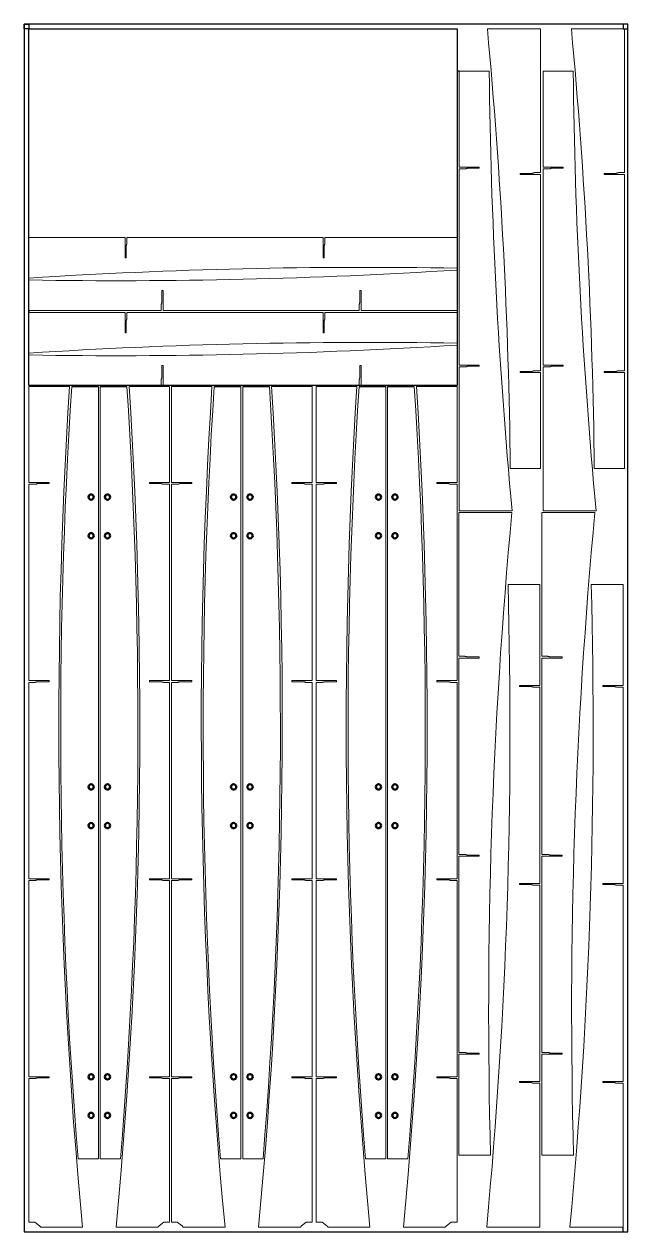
# Model space of a CAD drawing. Header units: inches. Extents: x 142 to 14402, y 211 to 2711.
# Drawn here: x 6192 to 7442, y 211 to 2711 of the extents above; entities that cross this region are included whole.
import ezdxf

# ---------------------------------------------------------------- set-up
doc = ezdxf.new("R2010")
doc.units = ezdxf.units.IN
doc.header["$MEASUREMENT"] = 0
doc.layers.add('IV_INTERIOR_PROFILES', color=7, linetype='Continuous', lineweight=50)
doc.layers.add('IV_OUTER_PROFILE', color=7, linetype='Continuous', lineweight=5)

msp = doc.modelspace()

# ---------------------------------------------------------------- linework, layer by layer
for p, q in [((7092.1, 2614.3), (7088.1, 2614.3)), ((6201.6, 2118.5), (6201.6, 2114.5)), ((6290.1, 1961.4), (6345.3, 1961.4)), ((6349.3, 1961.4), (6404.4, 1961.4)), ((6585.1, 1961.4), (6640.3, 1961.4)), ((6644.3, 1961.4), (6699.4, 1961.4)), ((6885.1, 1961.4), (6940.3, 1961.4)), ((6944.3, 1961.4), (6999.4, 1961.4)), ((7431.6, 211.4), (7431.6, 221.4))]:
    msp.add_line(p, q)
for points in [[(6191.6, 211.4), (7441.6, 211.4), (7441.6, 2711.4), (6191.6, 2711.4)], [(6191.6, 2711.4), (6201.6, 2711.4), (6201.6, 2701.4), (6191.6, 2701.4)], [(6201.6, 2701.4), (7088.1, 2701.4), (7088.1, 1963.2), (6201.6, 1963.2)], [(7441.6, 2711.4), (7431.6, 2711.4), (7431.6, 2701.4), (7441.6, 2701.4)]]:
    msp.add_lwpolyline(points, close=True)
at = {"layer": 'IV_INTERIOR_PROFILES'}
for centre in [(6330.3, 1732.4), (6364.3, 1732.4), (6625.3, 1732.4), (6659.3, 1732.4), (6925.3, 1732.4), (6959.3, 1732.4), (6330.3, 1652.4), (6364.3, 1652.4), (6625.3, 1652.4), (6659.3, 1652.4), (6925.3, 1652.4), (6959.3, 1652.4), (6330.3, 1132.4), (6364.3, 1132.4), (6625.3, 1132.4), (6659.3, 1132.4), (6925.3, 1132.4), (6959.3, 1132.4), (6330.3, 1052.4), (6364.3, 1052.4), (6625.3, 1052.4), (6659.3, 1052.4), (6925.3, 1052.4), (6959.3, 1052.4), (6330.3, 532.4), (6364.3, 532.4), (6625.3, 532.4), (6659.3, 532.4), (6925.3, 532.4), (6959.3, 532.4), (6330.3, 452.4), (6364.3, 452.4), (6625.3, 452.4), (6659.3, 452.4), (6925.3, 452.4), (6959.3, 452.4)]:
    msp.add_circle(centre, 5.5, dxfattribs=at)
at = {"layer": 'IV_OUTER_PROFILE'}
for p, q in [((7150.7, 2701.4), (7260.7, 2701.4)), ((7260.7, 2701.4), (7260.7, 2407)), ((7324.6, 2701.4), (7434.6, 2701.4)), ((7434.6, 2701.4), (7434.6, 2407)), ((7092.1, 2614.3), (7154.5, 2614.3)), ((7092.1, 2415.4), (7092.1, 2614.3)), ((7266, 2614.3), (7328.5, 2614.3)), ((7266, 2415.4), (7266, 2614.3)), ((7134, 2415.4), (7092.1, 2415.4)), ((7092.1, 2411.8), (7092.1, 2408.8)), ((7104.1, 2411.8), (7092.1, 2411.8)), ((7092.1, 2005.4), (7092.1, 2408.8)), ((7109, 2413.2), (7111.1, 2413.2)), ((7111.1, 2413.2), (7134, 2413.2)), ((7134, 2413.2), (7134, 2415.4)), ((7218.8, 2402.5), (7218.8, 2400.3)), ((7241.7, 2402.5), (7218.8, 2402.5)), ((7218.8, 2400.3), (7260.7, 2400.3)), ((7243.8, 2402.5), (7241.7, 2402.5)), ((7248.7, 2404), (7260.7, 2404)), ((7260.7, 2404), (7260.7, 2407)), ((7260.7, 2400.3), (7260.7, 1997)), ((7307.9, 2415.4), (7266, 2415.4)), ((7266, 2411.8), (7266, 2408.8)), ((7278, 2411.8), (7266, 2411.8)), ((7266, 2005.4), (7266, 2408.8)), ((7282.9, 2413.2), (7285, 2413.2)), ((7285, 2413.2), (7307.9, 2413.2)), ((7307.9, 2413.2), (7307.9, 2415.4)), ((7392.7, 2402.5), (7392.7, 2400.3)), ((7415.6, 2402.5), (7392.7, 2402.5)), ((7392.7, 2400.3), (7434.6, 2400.3)), ((7417.7, 2402.5), (7415.6, 2402.5)), ((7422.6, 2404), (7434.6, 2404)), ((7434.6, 2404), (7434.6, 2407)), ((7434.6, 2400.3), (7434.6, 1997)), ((6400.5, 2269.8), (6201.6, 2269.8)), ((6201.6, 2185.9), (6201.6, 2269.8)), ((6400.5, 2227.9), (6400.5, 2269.8)), ((6402.7, 2252.9), (6402.7, 2250.8)), ((6402.7, 2250.8), (6402.7, 2227.9)), ((6404.2, 2269.8), (6407.2, 2269.8)), ((6404.2, 2257.8), (6404.2, 2269.8)), ((6810.5, 2269.8), (6407.2, 2269.8)), ((6810.5, 2227.9), (6810.5, 2269.8)), ((6812.7, 2252.9), (6812.7, 2250.8)), ((6812.7, 2250.8), (6812.7, 2227.9)), ((6814.2, 2269.8), (6817.2, 2269.8)), ((6814.2, 2257.8), (6814.2, 2269.8)), ((7088.1, 2269.8), (6817.2, 2269.8)), ((7088.1, 2206.4), (7088.1, 2269.8)), ((6402.7, 2227.9), (6400.5, 2227.9)), ((6812.7, 2227.9), (6810.5, 2227.9)), ((7088.1, 2202.4), (7088.1, 2118.5)), ((6201.6, 2181.9), (6201.6, 2118.5)), ((6477, 2160.4), (6479.2, 2160.4)), ((6477, 2137.5), (6477, 2160.4)), ((6479.2, 2160.4), (6479.2, 2118.5)), ((6887, 2160.4), (6889.2, 2160.4)), ((6887, 2137.5), (6887, 2160.4)), ((6889.2, 2160.4), (6889.2, 2118.5)), ((6475.5, 2130.5), (6475.5, 2118.5)), ((6477, 2135.4), (6477, 2137.5)), ((6885.5, 2130.5), (6885.5, 2118.5)), ((6887, 2135.4), (6887, 2137.5)), ((6201.6, 2118.5), (6472.5, 2118.5)), ((6400.5, 2114.5), (6201.6, 2114.5)), ((6201.6, 2030.6), (6201.6, 2114.5)), ((6400.5, 2072.6), (6400.5, 2114.5)), ((6404.2, 2114.5), (6407.2, 2114.5)), ((6404.2, 2102.5), (6404.2, 2114.5)), ((6810.5, 2114.5), (6407.2, 2114.5)), ((6475.5, 2118.5), (6472.5, 2118.5)), ((6479.2, 2118.5), (6882.5, 2118.5)), ((6810.5, 2072.6), (6810.5, 2114.5)), ((6814.2, 2114.5), (6817.2, 2114.5)), ((6814.2, 2102.5), (6814.2, 2114.5)), ((7088.1, 2114.5), (6817.2, 2114.5)), ((6885.5, 2118.5), (6882.5, 2118.5)), ((6889.2, 2118.5), (7088.1, 2118.5)), ((7088.1, 2051.1), (7088.1, 2114.5)), ((6402.7, 2097.6), (6402.7, 2095.5)), ((6402.7, 2095.5), (6402.7, 2072.6)), ((6812.7, 2097.6), (6812.7, 2095.5)), ((6812.7, 2095.5), (6812.7, 2072.6)), ((6402.7, 2072.6), (6400.5, 2072.6)), ((6812.7, 2072.6), (6810.5, 2072.6)), ((6201.6, 2026.6), (6201.6, 1963.2)), ((7088.1, 2047.1), (7088.1, 1963.2)), ((6477, 2005.1), (6479.2, 2005.1)), ((6477, 1982.2), (6477, 2005.1)), ((6479.2, 2005.1), (6479.2, 1963.2)), ((6887, 2005.1), (6889.2, 2005.1)), ((6887, 1982.2), (6887, 2005.1)), ((6889.2, 2005.1), (6889.2, 1963.2)), ((7134, 2005.4), (7092.1, 2005.4)), ((7092.1, 2001.8), (7092.1, 1998.8)), ((7104.1, 2001.8), (7092.1, 2001.8)), ((7109, 2003.2), (7111.1, 2003.2)), ((7111.1, 2003.2), (7134, 2003.2)), ((7134, 2003.2), (7134, 2005.4)), ((7307.9, 2005.4), (7266, 2005.4)), ((7266, 2001.8), (7266, 1998.8)), ((7278, 2001.8), (7266, 2001.8)), ((7282.9, 2003.2), (7285, 2003.2)), ((7285, 2003.2), (7307.9, 2003.2)), ((7307.9, 2003.2), (7307.9, 2005.4)), ((6475.5, 1975.2), (6475.5, 1963.2)), ((6477, 1980.1), (6477, 1982.2)), ((6885.5, 1975.2), (6885.5, 1963.2)), ((6887, 1980.1), (6887, 1982.2)), ((7092.1, 1704.3), (7092.1, 1998.8)), ((7218.8, 1992.5), (7218.8, 1990.3)), ((7241.7, 1992.5), (7218.8, 1992.5)), ((7218.8, 1990.3), (7260.7, 1990.3)), ((7243.8, 1992.5), (7241.7, 1992.5)), ((7248.7, 1994), (7260.7, 1994)), ((7260.7, 1994), (7260.7, 1997)), ((7260.7, 1990.3), (7260.7, 1791.4)), ((7266, 1704.3), (7266, 1998.8)), ((7392.7, 1992.5), (7392.7, 1990.3)), ((7415.6, 1992.5), (7392.7, 1992.5)), ((7392.7, 1990.3), (7434.6, 1990.3)), ((7417.7, 1992.5), (7415.6, 1992.5)), ((7422.6, 1994), (7434.6, 1994)), ((7434.6, 1994), (7434.6, 1997)), ((7434.6, 1990.3), (7434.6, 1791.4)), ((6201.6, 1963.2), (6472.5, 1963.2)), ((6201.6, 1762.5), (6201.6, 1961.4)), ((6285.6, 1961.4), (6201.6, 1961.4)), ((6345.3, 1961.4), (6345.3, 362.4)), ((6349.3, 1961.4), (6349.3, 362.4)), ((6408.9, 1961.4), (6492.9, 1961.4)), ((6475.5, 1963.2), (6472.5, 1963.2)), ((6479.2, 1963.2), (6882.5, 1963.2)), ((6492.9, 1762.5), (6492.9, 1961.4)), ((6496.6, 1762.5), (6496.6, 1961.4)), ((6580.6, 1961.4), (6496.6, 1961.4)), ((6640.3, 1961.4), (6640.3, 362.4)), ((6644.3, 1961.4), (6644.3, 362.4)), ((6703.9, 1961.4), (6787.9, 1961.4)), ((6787.9, 1762.5), (6787.9, 1961.4)), ((6796.6, 1762.5), (6796.6, 1961.4)), ((6880.6, 1961.4), (6796.6, 1961.4)), ((6885.5, 1963.2), (6882.5, 1963.2)), ((6889.2, 1963.2), (7088.1, 1963.2)), ((6940.3, 1961.4), (6940.3, 362.4)), ((6944.3, 1961.4), (6944.3, 362.4)), ((7003.9, 1961.4), (7087.9, 1961.4)), ((7087.9, 1762.5), (7087.9, 1961.4)), ((7260.7, 1791.4), (7198.3, 1791.4)), ((7434.6, 1791.4), (7372.2, 1791.4)), ((6243.6, 1762.5), (6201.6, 1762.5)), ((6201.6, 1758.9), (6201.6, 1755.9)), ((6213.6, 1758.9), (6201.6, 1758.9)), ((6201.6, 1352.5), (6201.6, 1755.9)), ((6218.5, 1760.3), (6220.6, 1760.3)), ((6220.6, 1760.3), (6243.6, 1760.3)), ((6243.6, 1760.3), (6243.6, 1762.5)), ((6450.9, 1760.3), (6450.9, 1762.5)), ((6450.9, 1762.5), (6492.9, 1762.5)), ((6473.9, 1760.3), (6450.9, 1760.3)), ((6476, 1760.3), (6473.9, 1760.3)), ((6480.9, 1758.9), (6492.9, 1758.9)), ((6492.9, 1758.9), (6492.9, 1755.9)), ((6492.9, 1352.5), (6492.9, 1755.9)), ((6538.6, 1762.5), (6496.6, 1762.5)), ((6496.6, 1758.9), (6496.6, 1755.9)), ((6508.6, 1758.9), (6496.6, 1758.9)), ((6496.6, 1352.5), (6496.6, 1755.9)), ((6513.5, 1760.3), (6515.6, 1760.3)), ((6515.6, 1760.3), (6538.6, 1760.3)), ((6538.6, 1760.3), (6538.6, 1762.5)), ((6745.9, 1760.3), (6745.9, 1762.5)), ((6745.9, 1762.5), (6787.9, 1762.5)), ((6768.9, 1760.3), (6745.9, 1760.3)), ((6771, 1760.3), (6768.9, 1760.3)), ((6775.9, 1758.9), (6787.9, 1758.9)), ((6787.9, 1758.9), (6787.9, 1755.9)), ((6787.9, 1352.5), (6787.9, 1755.9)), ((6838.6, 1762.5), (6796.6, 1762.5)), ((6796.6, 1758.9), (6796.6, 1755.9)), ((6808.6, 1758.9), (6796.6, 1758.9)), ((6796.6, 1352.5), (6796.6, 1755.9)), ((6813.5, 1760.3), (6815.6, 1760.3)), ((6815.6, 1760.3), (6838.6, 1760.3)), ((6838.6, 1760.3), (6838.6, 1762.5)), ((7045.9, 1760.3), (7045.9, 1762.5)), ((7045.9, 1762.5), (7087.9, 1762.5)), ((7068.9, 1760.3), (7045.9, 1760.3)), ((7071, 1760.3), (7068.9, 1760.3)), ((7075.9, 1758.9), (7087.9, 1758.9)), ((7087.9, 1758.9), (7087.9, 1755.9)), ((7087.9, 1352.5), (7087.9, 1755.9)), ((7201.6, 1700.3), (7091.6, 1700.3)), ((7091.6, 1700.3), (7091.6, 1405.8)), ((7202.1, 1704.3), (7092.1, 1704.3)), ((7373.4, 1700.3), (7263.4, 1700.3)), ((7263.4, 1700.3), (7263.4, 1405.8)), ((7376, 1704.3), (7266, 1704.3)), ((7259.4, 1551.4), (7193.6, 1551.4)), ((7259.4, 1342.5), (7259.4, 1551.4)), ((7431.6, 1551.4), (7365.8, 1551.4)), ((7431.6, 1342.5), (7431.6, 1551.4)), ((7091.6, 1402.8), (7091.6, 1405.8)), ((7103.6, 1402.8), (7091.6, 1402.8)), ((7108.5, 1401.4), (7110.6, 1401.4)), ((7110.6, 1401.4), (7133.6, 1401.4)), ((7133.6, 1401.4), (7133.6, 1399.2)), ((7263.4, 1402.8), (7263.4, 1405.8)), ((7275.4, 1402.8), (7263.4, 1402.8)), ((7280.3, 1401.4), (7282.4, 1401.4)), ((7282.4, 1401.4), (7305.4, 1401.4)), ((7305.4, 1401.4), (7305.4, 1399.2)), ((7133.6, 1399.2), (7091.6, 1399.2)), ((7091.6, 1399.2), (7091.6, 995.8)), ((7305.4, 1399.2), (7263.4, 1399.2)), ((7263.4, 1399.2), (7263.4, 995.8)), ((6243.6, 1352.5), (6201.6, 1352.5)), ((6218.5, 1350.3), (6220.6, 1350.3)), ((6220.6, 1350.3), (6243.6, 1350.3)), ((6243.6, 1350.3), (6243.6, 1352.5)), ((6450.9, 1350.3), (6450.9, 1352.5)), ((6450.9, 1352.5), (6492.9, 1352.5)), ((6473.9, 1350.3), (6450.9, 1350.3)), ((6476, 1350.3), (6473.9, 1350.3)), ((6538.6, 1352.5), (6496.6, 1352.5)), ((6513.5, 1350.3), (6515.6, 1350.3)), ((6515.6, 1350.3), (6538.6, 1350.3)), ((6538.6, 1350.3), (6538.6, 1352.5)), ((6745.9, 1350.3), (6745.9, 1352.5)), ((6745.9, 1352.5), (6787.9, 1352.5)), ((6768.9, 1350.3), (6745.9, 1350.3)), ((6771, 1350.3), (6768.9, 1350.3)), ((6838.6, 1352.5), (6796.6, 1352.5)), ((6813.5, 1350.3), (6815.6, 1350.3)), ((6815.6, 1350.3), (6838.6, 1350.3)), ((6838.6, 1350.3), (6838.6, 1352.5)), ((7045.9, 1350.3), (7045.9, 1352.5)), ((7045.9, 1352.5), (7087.9, 1352.5)), ((7068.9, 1350.3), (7045.9, 1350.3)), ((7071, 1350.3), (7068.9, 1350.3)), ((6201.6, 1348.9), (6201.6, 1345.9)), ((6213.6, 1348.9), (6201.6, 1348.9)), ((6201.6, 942.5), (6201.6, 1345.9)), ((6480.9, 1348.9), (6492.9, 1348.9)), ((6492.9, 1348.9), (6492.9, 1345.9)), ((6492.9, 942.5), (6492.9, 1345.9)), ((6496.6, 1348.9), (6496.6, 1345.9)), ((6508.6, 1348.9), (6496.6, 1348.9)), ((6496.6, 942.5), (6496.6, 1345.9)), ((6775.9, 1348.9), (6787.9, 1348.9)), ((6787.9, 1348.9), (6787.9, 1345.9)), ((6787.9, 942.5), (6787.9, 1345.9)), ((6796.6, 1348.9), (6796.6, 1345.9)), ((6808.6, 1348.9), (6796.6, 1348.9)), ((6796.6, 942.5), (6796.6, 1345.9)), ((7075.9, 1348.9), (7087.9, 1348.9)), ((7087.9, 1348.9), (7087.9, 1345.9)), ((7087.9, 942.5), (7087.9, 1345.9)), ((7217.5, 1340.3), (7217.5, 1342.5)), ((7217.5, 1342.5), (7259.4, 1342.5)), ((7240.4, 1340.3), (7217.5, 1340.3)), ((7242.5, 1340.3), (7240.4, 1340.3)), ((7247.4, 1338.9), (7259.4, 1338.9)), ((7259.4, 1338.9), (7259.4, 1335.9)), ((7259.4, 932.5), (7259.4, 1335.9)), ((7389.7, 1340.3), (7389.7, 1342.5)), ((7389.7, 1342.5), (7431.6, 1342.5)), ((7412.6, 1340.3), (7389.7, 1340.3)), ((7414.7, 1340.3), (7412.6, 1340.3)), ((7419.6, 1338.9), (7431.6, 1338.9)), ((7431.6, 1338.9), (7431.6, 1335.9)), ((7431.6, 932.5), (7431.6, 1335.9)), ((7091.6, 992.8), (7091.6, 995.8)), ((7103.6, 992.8), (7091.6, 992.8)), ((7133.6, 989.2), (7091.6, 989.2)), ((7091.6, 989.2), (7091.6, 585.8)), ((7108.5, 991.4), (7110.6, 991.4)), ((7110.6, 991.4), (7133.6, 991.4)), ((7133.6, 991.4), (7133.6, 989.2)), ((7263.4, 992.8), (7263.4, 995.8)), ((7275.4, 992.8), (7263.4, 992.8)), ((7305.4, 989.2), (7263.4, 989.2)), ((7263.4, 989.2), (7263.4, 585.8)), ((7280.3, 991.4), (7282.4, 991.4)), ((7282.4, 991.4), (7305.4, 991.4)), ((7305.4, 991.4), (7305.4, 989.2)), ((6243.6, 942.5), (6201.6, 942.5)), ((6201.6, 938.9), (6201.6, 935.9)), ((6213.6, 938.9), (6201.6, 938.9)), ((6201.6, 532.5), (6201.6, 935.9)), ((6218.5, 940.3), (6220.6, 940.3)), ((6220.6, 940.3), (6243.6, 940.3)), ((6243.6, 940.3), (6243.6, 942.5)), ((6450.9, 940.3), (6450.9, 942.5)), ((6450.9, 942.5), (6492.9, 942.5)), ((6473.9, 940.3), (6450.9, 940.3)), ((6476, 940.3), (6473.9, 940.3)), ((6480.9, 938.9), (6492.9, 938.9)), ((6492.9, 938.9), (6492.9, 935.9)), ((6492.9, 532.5), (6492.9, 935.9)), ((6538.6, 942.5), (6496.6, 942.5)), ((6496.6, 938.9), (6496.6, 935.9)), ((6508.6, 938.9), (6496.6, 938.9)), ((6496.6, 532.5), (6496.6, 935.9)), ((6513.5, 940.3), (6515.6, 940.3)), ((6515.6, 940.3), (6538.6, 940.3)), ((6538.6, 940.3), (6538.6, 942.5)), ((6745.9, 940.3), (6745.9, 942.5)), ((6745.9, 942.5), (6787.9, 942.5)), ((6768.9, 940.3), (6745.9, 940.3)), ((6771, 940.3), (6768.9, 940.3)), ((6775.9, 938.9), (6787.9, 938.9)), ((6787.9, 938.9), (6787.9, 935.9)), ((6787.9, 532.5), (6787.9, 935.9)), ((6838.6, 942.5), (6796.6, 942.5)), ((6796.6, 938.9), (6796.6, 935.9)), ((6808.6, 938.9), (6796.6, 938.9)), ((6796.6, 532.5), (6796.6, 935.9)), ((6813.5, 940.3), (6815.6, 940.3)), ((6815.6, 940.3), (6838.6, 940.3)), ((6838.6, 940.3), (6838.6, 942.5)), ((7045.9, 940.3), (7045.9, 942.5)), ((7045.9, 942.5), (7087.9, 942.5)), ((7068.9, 940.3), (7045.9, 940.3)), ((7071, 940.3), (7068.9, 940.3)), ((7075.9, 938.9), (7087.9, 938.9)), ((7087.9, 938.9), (7087.9, 935.9)), ((7087.9, 532.5), (7087.9, 935.9)), ((7217.5, 930.3), (7217.5, 932.5)), ((7217.5, 932.5), (7259.4, 932.5)), ((7240.4, 930.3), (7217.5, 930.3)), ((7242.5, 930.3), (7240.4, 930.3)), ((7247.4, 928.9), (7259.4, 928.9)), ((7259.4, 928.9), (7259.4, 925.9)), ((7259.4, 522.5), (7259.4, 925.9)), ((7389.7, 930.3), (7389.7, 932.5)), ((7389.7, 932.5), (7431.6, 932.5)), ((7412.6, 930.3), (7389.7, 930.3)), ((7414.7, 930.3), (7412.6, 930.3)), ((7419.6, 928.9), (7431.6, 928.9)), ((7431.6, 928.9), (7431.6, 925.9)), ((7431.6, 522.5), (7431.6, 925.9)), ((7091.6, 582.8), (7091.6, 585.8)), ((7103.6, 582.8), (7091.6, 582.8)), ((7133.6, 579.2), (7091.6, 579.2)), ((7091.6, 579.2), (7091.6, 370.3)), ((7108.5, 581.4), (7110.6, 581.4)), ((7110.6, 581.4), (7133.6, 581.4)), ((7133.6, 581.4), (7133.6, 579.2)), ((7263.4, 582.8), (7263.4, 585.8)), ((7275.4, 582.8), (7263.4, 582.8)), ((7305.4, 579.2), (7263.4, 579.2)), ((7263.4, 579.2), (7263.4, 370.3)), ((7280.3, 581.4), (7282.4, 581.4)), ((7282.4, 581.4), (7305.4, 581.4)), ((7305.4, 581.4), (7305.4, 579.2)), ((6243.6, 532.5), (6201.6, 532.5)), ((6201.6, 528.9), (6201.6, 525.9)), ((6213.6, 528.9), (6201.6, 528.9)), ((6201.6, 231.4), (6201.6, 525.9)), ((6218.5, 530.3), (6220.6, 530.3)), ((6220.6, 530.3), (6243.6, 530.3)), ((6243.6, 530.3), (6243.6, 532.5)), ((6450.9, 530.3), (6450.9, 532.5)), ((6450.9, 532.5), (6492.9, 532.5)), ((6473.9, 530.3), (6450.9, 530.3)), ((6476, 530.3), (6473.9, 530.3)), ((6480.9, 528.9), (6492.9, 528.9)), ((6492.9, 528.9), (6492.9, 525.9)), ((6492.9, 231.4), (6492.9, 525.9)), ((6538.6, 532.5), (6496.6, 532.5)), ((6496.6, 528.9), (6496.6, 525.9)), ((6508.6, 528.9), (6496.6, 528.9)), ((6496.6, 231.4), (6496.6, 525.9)), ((6513.5, 530.3), (6515.6, 530.3)), ((6515.6, 530.3), (6538.6, 530.3)), ((6538.6, 530.3), (6538.6, 532.5)), ((6745.9, 530.3), (6745.9, 532.5)), ((6745.9, 532.5), (6787.9, 532.5)), ((6768.9, 530.3), (6745.9, 530.3)), ((6771, 530.3), (6768.9, 530.3)), ((6775.9, 528.9), (6787.9, 528.9)), ((6787.9, 528.9), (6787.9, 525.9)), ((6787.9, 231.4), (6787.9, 525.9)), ((6838.6, 532.5), (6796.6, 532.5)), ((6796.6, 528.9), (6796.6, 525.9)), ((6808.6, 528.9), (6796.6, 528.9)), ((6796.6, 231.4), (6796.6, 525.9)), ((6813.5, 530.3), (6815.6, 530.3)), ((6815.6, 530.3), (6838.6, 530.3)), ((6838.6, 530.3), (6838.6, 532.5)), ((7045.9, 530.3), (7045.9, 532.5)), ((7045.9, 532.5), (7087.9, 532.5)), ((7068.9, 530.3), (7045.9, 530.3)), ((7071, 530.3), (7068.9, 530.3)), ((7075.9, 528.9), (7087.9, 528.9)), ((7087.9, 528.9), (7087.9, 525.9)), ((7087.9, 231.4), (7087.9, 525.9)), ((7217.5, 520.3), (7217.5, 522.5)), ((7217.5, 522.5), (7259.4, 522.5)), ((7240.4, 520.3), (7217.5, 520.3)), ((7242.5, 520.3), (7240.4, 520.3)), ((7247.4, 518.9), (7259.4, 518.9)), ((7259.4, 518.9), (7259.4, 515.9)), ((7259.4, 221.4), (7259.4, 515.9)), ((7389.7, 520.3), (7389.7, 522.5)), ((7389.7, 522.5), (7431.6, 522.5)), ((7412.6, 520.3), (7389.7, 520.3)), ((7414.7, 520.3), (7412.6, 520.3)), ((7419.6, 518.9), (7431.6, 518.9)), ((7431.6, 518.9), (7431.6, 515.9)), ((7431.6, 221.4), (7431.6, 515.9)), ((6345.3, 362.4), (6303.3, 362.4)), ((6349.3, 362.4), (6391.3, 362.4)), ((6640.3, 362.4), (6598.3, 362.4)), ((6644.3, 362.4), (6686.3, 362.4)), ((6940.3, 362.4), (6898.3, 362.4)), ((6944.3, 362.4), (6986.3, 362.4)), ((7091.6, 370.3), (7157.5, 370.3)), ((7263.4, 370.3), (7329.3, 370.3)), ((6213.6, 231.4), (6201.6, 231.4)), ((6223.6, 223.7), (6213.6, 231.4)), ((6470.9, 223.7), (6480.9, 231.4)), ((6480.9, 231.4), (6492.9, 231.4)), ((6508.6, 231.4), (6496.6, 231.4)), ((6518.6, 223.7), (6508.6, 231.4)), ((6765.9, 223.7), (6775.9, 231.4)), ((6775.9, 231.4), (6787.9, 231.4)), ((6808.6, 231.4), (6796.6, 231.4)), ((6818.6, 223.7), (6808.6, 231.4)), ((7065.9, 223.7), (7075.9, 231.4)), ((7075.9, 231.4), (7087.9, 231.4)), ((6223.6, 223.7), (6225.9, 221.4)), ((6225.9, 221.4), (6312.6, 221.4)), ((6468.6, 221.4), (6381.9, 221.4)), ((6470.9, 223.7), (6468.6, 221.4)), ((6518.6, 223.7), (6520.9, 221.4)), ((6520.9, 221.4), (6607.6, 221.4)), ((6763.6, 221.4), (6676.9, 221.4)), ((6765.9, 223.7), (6763.6, 221.4)), ((6818.6, 223.7), (6820.9, 221.4)), ((6820.9, 221.4), (6907.6, 221.4)), ((7063.6, 221.4), (6976.9, 221.4)), ((7065.9, 223.7), (7063.6, 221.4)), ((7149.4, 221.4), (7259.4, 221.4)), ((7321.6, 221.4), (7431.6, 221.4))]:
    msp.add_line(p, q, dxfattribs=at)
for centre, radius, start, end in [((-3854.1, 1670.5), 11053, 0.62703, 5.352), ((-3680.2, 1670.5), 11053, 0.62703, 5.352), ((18206.9, 2735.2), 11053, 180.62703, 185.352), ((18380.8, 2735.2), 11053, 180.62703, 185.352), ((7104.1, 2419.7), 7.9, 270.0504, 274.5054), ((7104, 2420.1), 8.39, 274.5901, 278.8103), ((7103.9, 2420.8), 9.06, 278.9129, 282.8672), ((7103.7, 2421.6), 9.91, 282.9808, 286.652), ((7103.4, 2422.6), 11, 286.7705, 290.1538), ((7102.9, 2423.8), 12.2, 290.2722, 293.3719), ((7102.3, 2425.2), 13.7, 293.4868, 296.3137), ((7101.5, 2426.7), 15.5, 296.4227, 298.9921), ((7251.3, 2389), 15.5, 116.4227, 118.9921), ((7250.5, 2390.5), 13.7, 113.4868, 116.3137), ((7249.9, 2391.9), 12.2, 110.2722, 113.3719), ((7249.4, 2393.1), 11, 106.7705, 110.1538), ((7249.1, 2394.1), 9.91, 102.9808, 106.652), ((7248.9, 2394.9), 9.06, 98.9129, 102.8672), ((7248.8, 2395.6), 8.39, 94.5901, 98.8103), ((7248.7, 2396.1), 7.9, 90.0504, 94.5054), ((7278, 2419.7), 7.9, 270.0504, 274.5054), ((7277.9, 2420.1), 8.39, 274.5901, 278.8103), ((7277.8, 2420.8), 9.06, 278.9129, 282.8672), ((7277.6, 2421.6), 9.91, 282.9808, 286.652), ((7277.3, 2422.6), 11, 286.7705, 290.1538), ((7276.8, 2423.8), 12.2, 290.2722, 293.3719), ((7276.2, 2425.2), 13.7, 293.4868, 296.3137), ((7275.4, 2426.7), 15.5, 296.4227, 298.9921), ((7425.2, 2389), 15.5, 116.4227, 118.9921), ((7424.4, 2390.5), 13.7, 113.4868, 116.3137), ((7423.8, 2391.9), 12.2, 110.2722, 113.3719), ((7423.3, 2393.1), 11, 106.7705, 110.1538), ((7423, 2394.1), 9.91, 102.9808, 106.652), ((7422.8, 2394.9), 9.06, 98.9129, 102.8672), ((7422.7, 2395.6), 8.39, 94.5901, 98.8103), ((7422.6, 2396.1), 7.9, 90.0504, 94.5054), ((6389.2, 2260.4), 15.5, 331.0079, 333.5773), ((6390.8, 2259.6), 13.7, 333.6863, 336.5132), ((6392.1, 2259), 12.2, 336.6281, 339.7278), ((6393.3, 2258.5), 11, 339.8462, 343.2295), ((6394.3, 2258.2), 9.91, 343.348, 347.0192), ((6395.1, 2258), 9.06, 347.1328, 351.0871), ((6396.3, 2257.8), 7.9, 355.4946, 359.9496), ((6395.8, 2257.9), 8.39, 351.1897, 355.4099), ((6799.2, 2260.4), 15.5, 331.0079, 333.5773), ((6800.8, 2259.6), 13.7, 333.6863, 336.5132), ((6802.1, 2259), 12.2, 336.6281, 339.7278), ((6803.3, 2258.5), 11, 339.8462, 343.2295), ((6804.3, 2258.2), 9.91, 343.348, 347.0192), ((6805.1, 2258), 9.06, 347.1328, 351.0871), ((6806.3, 2257.8), 7.9, 355.4946, 359.9496), ((6805.8, 2257.9), 8.39, 351.1897, 355.4099), ((6900.7, -8845), 11053, 89.02847, 93.62606), ((6389, 13233.3), 11053, 269.02847, 273.62606), ((6483.5, 2130.5), 7.9, 175.4946, 179.9496), ((6484.6, 2130.3), 9.06, 167.1328, 171.0871), ((6483.9, 2130.5), 8.39, 171.1897, 175.4099), ((6485.4, 2130.1), 9.91, 163.348, 167.0192), ((6486.4, 2129.8), 11, 159.8462, 163.2295), ((6487.6, 2129.4), 12.2, 156.6281, 159.7278), ((6489, 2128.7), 13.7, 153.6863, 156.5132), ((6490.5, 2127.9), 15.5, 151.0079, 153.5773), ((6893.5, 2130.5), 7.9, 175.4946, 179.9496), ((6894.6, 2130.3), 9.06, 167.1328, 171.0871), ((6893.9, 2130.5), 8.39, 171.1897, 175.4099), ((6895.4, 2130.1), 9.91, 163.348, 167.0192), ((6896.4, 2129.8), 11, 159.8462, 163.2295), ((6897.6, 2129.4), 12.2, 156.6281, 159.7278), ((6899, 2128.7), 13.7, 153.6863, 156.5132), ((6900.5, 2127.9), 15.5, 151.0079, 153.5773), ((6393.3, 2103.2), 11, 339.8462, 343.2295), ((6394.3, 2102.9), 9.91, 343.348, 347.0192), ((6395.1, 2102.7), 9.06, 347.1328, 351.0871), ((6396.3, 2102.5), 7.9, 355.4946, 359.9496), ((6395.8, 2102.6), 8.39, 351.1897, 355.4099), ((6803.3, 2103.2), 11, 339.8462, 343.2295), ((6804.3, 2102.9), 9.91, 343.348, 347.0192), ((6805.1, 2102.7), 9.06, 347.1328, 351.0871), ((6806.3, 2102.5), 7.9, 355.4946, 359.9496), ((6805.8, 2102.6), 8.39, 351.1897, 355.4099), ((6389.2, 2105.1), 15.5, 331.0079, 333.5773), ((6390.8, 2104.3), 13.7, 333.6863, 336.5132), ((6392.1, 2103.7), 12.2, 336.6281, 339.7278), ((6799.2, 2105.1), 15.5, 331.0079, 333.5773), ((6800.8, 2104.3), 13.7, 333.6863, 336.5132), ((6802.1, 2103.7), 12.2, 336.6281, 339.7278), ((6900.7, -9000.3), 11053, 89.02847, 93.62606), ((6389, 13078), 11053, 269.02847, 273.62606), ((7104.1, 2009.7), 7.9, 270.0504, 274.5054), ((7104, 2010.1), 8.39, 274.5901, 278.8103), ((7103.9, 2010.8), 9.06, 278.9129, 282.8672), ((7103.7, 2011.6), 9.91, 282.9808, 286.652), ((7103.4, 2012.6), 11, 286.7705, 290.1538), ((7102.9, 2013.8), 12.2, 290.2722, 293.3719), ((7102.3, 2015.2), 13.7, 293.4868, 296.3137), ((7101.5, 2016.7), 15.5, 296.4227, 298.9921), ((7278, 2009.7), 7.9, 270.0504, 274.5054), ((7277.9, 2010.1), 8.39, 274.5901, 278.8103), ((7277.8, 2010.8), 9.06, 278.9129, 282.8672), ((7277.6, 2011.6), 9.91, 282.9808, 286.652), ((7277.3, 2012.6), 11, 286.7705, 290.1538), ((7276.8, 2013.8), 12.2, 290.2722, 293.3719), ((7276.2, 2015.2), 13.7, 293.4868, 296.3137), ((7275.4, 2016.7), 15.5, 296.4227, 298.9921), ((6483.5, 1975.2), 7.9, 175.4946, 179.9496), ((6484.6, 1975), 9.06, 167.1328, 171.0871), ((6483.9, 1975.1), 8.39, 171.1897, 175.4099), ((6485.4, 1974.8), 9.91, 163.348, 167.0192), ((6486.4, 1974.5), 11, 159.8462, 163.2295), ((6487.6, 1974), 12.2, 156.6281, 159.7278), ((6489, 1973.4), 13.7, 153.6863, 156.5132), ((6490.5, 1972.6), 15.5, 151.0079, 153.5773), ((6893.5, 1975.2), 7.9, 175.4946, 179.9496), ((6894.6, 1975), 9.06, 167.1328, 171.0871), ((6893.9, 1975.1), 8.39, 171.1897, 175.4099), ((6895.4, 1974.8), 9.91, 163.348, 167.0192), ((6896.4, 1974.5), 11, 159.8462, 163.2295), ((6897.6, 1974), 12.2, 156.6281, 159.7278), ((6899, 1973.4), 13.7, 153.6863, 156.5132), ((6900.5, 1972.6), 15.5, 151.0079, 153.5773), ((7251.3, 1979), 15.5, 116.4227, 118.9921), ((7250.5, 1980.5), 13.7, 113.4868, 116.3137), ((7249.9, 1981.9), 12.2, 110.2722, 113.3719), ((7249.4, 1983.1), 11, 106.7705, 110.1538), ((7249.1, 1984.1), 9.91, 102.9808, 106.652), ((7248.9, 1984.9), 9.06, 98.9129, 102.8672), ((7248.8, 1985.6), 8.39, 94.5901, 98.8103), ((7248.7, 1986.1), 7.9, 90.0504, 94.5054), ((7425.2, 1979), 15.5, 116.4227, 118.9921), ((7424.4, 1980.5), 13.7, 113.4868, 116.3137), ((7423.8, 1981.9), 12.2, 110.2722, 113.3719), ((7423.3, 1983.1), 11, 106.7705, 110.1538), ((7423, 1984.1), 9.91, 102.9808, 106.652), ((7422.8, 1984.9), 9.06, 98.9129, 102.8672), ((7422.7, 1985.6), 8.39, 94.5901, 98.8103), ((7422.6, 1986.1), 7.9, 90.0504, 94.5054), ((17316.4, 1262.4), 11053, 176.37394, 185.40406), ((17317.3, 1252.4), 11050, 176.32117, 184.61992), ((-4621.9, 1262.4), 11053, 354.59594, 3.62606), ((-4622.8, 1252.4), 11050, 355.38008, 3.67883), ((17611.4, 1262.4), 11053, 176.37394, 185.40406), ((17612.3, 1252.4), 11050, 176.32117, 184.61992), ((-4326.9, 1262.4), 11053, 354.59594, 3.62606), ((-4327.8, 1252.4), 11050, 355.38008, 3.67883), ((17911.4, 1262.4), 11053, 176.37394, 185.40406), ((17912.3, 1252.4), 11050, 176.32117, 184.61992), ((-4026.9, 1262.4), 11053, 354.59594, 3.62606), ((-4027.8, 1252.4), 11050, 355.38008, 3.67883), ((6213.6, 1766.8), 7.9, 270.0504, 274.5054), ((6213.6, 1767.3), 8.39, 274.5901, 278.8103), ((6213.5, 1767.9), 9.06, 278.9129, 282.8672), ((6213.2, 1768.8), 9.91, 282.9808, 286.652), ((6212.9, 1769.8), 11, 286.7705, 290.1538), ((6212.5, 1770.9), 12.2, 290.2722, 293.3719), ((6211.8, 1772.3), 13.7, 293.4868, 296.3137), ((6211, 1773.8), 15.5, 296.4227, 298.9921), ((6483.5, 1773.8), 15.5, 241.0079, 243.5773), ((6482.7, 1772.3), 13.7, 243.6863, 246.5132), ((6482, 1770.9), 12.2, 246.6281, 249.7278), ((6481.6, 1769.8), 11, 249.8462, 253.2295), ((6481.3, 1768.8), 9.91, 253.348, 257.0192), ((6481, 1767.9), 9.06, 257.1328, 261.0871), ((6480.9, 1767.3), 8.39, 261.1897, 265.4099), ((6480.9, 1766.8), 7.9, 265.4946, 269.9496), ((6508.6, 1766.8), 7.9, 270.0504, 274.5054), ((6508.6, 1767.3), 8.39, 274.5901, 278.8103), ((6508.5, 1767.9), 9.06, 278.9129, 282.8672), ((6508.2, 1768.8), 9.91, 282.9808, 286.652), ((6507.9, 1769.8), 11, 286.7705, 290.1538), ((6507.5, 1770.9), 12.2, 290.2722, 293.3719), ((6506.8, 1772.3), 13.7, 293.4868, 296.3137), ((6506, 1773.8), 15.5, 296.4227, 298.9921), ((6778.5, 1773.8), 15.5, 241.0079, 243.5773), ((6777.7, 1772.3), 13.7, 243.6863, 246.5132), ((6777, 1770.9), 12.2, 246.6281, 249.7278), ((6776.6, 1769.8), 11, 249.8462, 253.2295), ((6776.3, 1768.8), 9.91, 253.348, 257.0192), ((6776, 1767.9), 9.06, 257.1328, 261.0871), ((6775.9, 1767.3), 8.39, 261.1897, 265.4099), ((6775.9, 1766.8), 7.9, 265.4946, 269.9496), ((6808.6, 1766.8), 7.9, 270.0504, 274.5054), ((6808.6, 1767.3), 8.39, 274.5901, 278.8103), ((6808.5, 1767.9), 9.06, 278.9129, 282.8672), ((6808.2, 1768.8), 9.91, 282.9808, 286.652), ((6807.9, 1769.8), 11, 286.7705, 290.1538), ((6807.5, 1770.9), 12.2, 290.2722, 293.3719), ((6806.8, 1772.3), 13.7, 293.4868, 296.3137), ((6806, 1773.8), 15.5, 296.4227, 298.9921), ((7078.5, 1773.8), 15.5, 241.0079, 243.5773), ((7077.7, 1772.3), 13.7, 243.6863, 246.5132), ((7077, 1770.9), 12.2, 246.6281, 249.7278), ((7076.6, 1769.8), 11, 249.8462, 253.2295), ((7076.3, 1768.8), 9.91, 253.348, 257.0192), ((7076, 1767.9), 9.06, 257.1328, 261.0871), ((7075.9, 1767.3), 8.39, 261.1897, 265.4099), ((7075.9, 1766.8), 7.9, 265.4946, 269.9496), ((18206.4, 669.3), 11053, 174.648, 181.55034), ((18378.2, 669.3), 11053, 174.648, 181.55034), ((-3855.4, 1252.4), 11053, 354.648, 1.55034), ((-3683.2, 1252.4), 11053, 354.648, 1.55034), ((7103.6, 1394.9), 7.9, 85.4946, 89.9496), ((7103.6, 1394.4), 8.39, 81.1897, 85.4099), ((7103.5, 1393.8), 9.06, 77.1328, 81.0871), ((7103.2, 1393), 9.91, 73.348, 77.0192), ((7102.9, 1392), 11, 69.8462, 73.2295), ((7102.5, 1390.8), 12.2, 66.6281, 69.7278), ((7101.8, 1389.4), 13.7, 63.6863, 66.5132), ((7101, 1387.9), 15.5, 61.0079, 63.5773), ((7275.4, 1394.9), 7.9, 85.4946, 89.9496), ((7275.4, 1394.4), 8.39, 81.1897, 85.4099), ((7275.3, 1393.8), 9.06, 77.1328, 81.0871), ((7275, 1393), 9.91, 73.348, 77.0192), ((7274.7, 1392), 11, 69.8462, 73.2295), ((7274.3, 1390.8), 12.2, 66.6281, 69.7278), ((7273.6, 1389.4), 13.7, 63.6863, 66.5132), ((7272.8, 1387.9), 15.5, 61.0079, 63.5773), ((6211.8, 1362.3), 13.7, 293.4868, 296.3137), ((6211, 1363.8), 15.5, 296.4227, 298.9921), ((6483.5, 1363.8), 15.5, 241.0079, 243.5773), ((6482.7, 1362.3), 13.7, 243.6863, 246.5132), ((6506.8, 1362.3), 13.7, 293.4868, 296.3137), ((6506, 1363.8), 15.5, 296.4227, 298.9921), ((6778.5, 1363.8), 15.5, 241.0079, 243.5773), ((6777.7, 1362.3), 13.7, 243.6863, 246.5132), ((6806.8, 1362.3), 13.7, 293.4868, 296.3137), ((6806, 1363.8), 15.5, 296.4227, 298.9921), ((7078.5, 1363.8), 15.5, 241.0079, 243.5773), ((7077.7, 1362.3), 13.7, 243.6863, 246.5132), ((6213.6, 1356.8), 7.9, 270.0504, 274.5054), ((6213.6, 1357.3), 8.39, 274.5901, 278.8103), ((6213.5, 1357.9), 9.06, 278.9129, 282.8672), ((6213.2, 1358.8), 9.91, 282.9808, 286.652), ((6212.9, 1359.8), 11, 286.7705, 290.1538), ((6212.5, 1360.9), 12.2, 290.2722, 293.3719), ((6482, 1360.9), 12.2, 246.6281, 249.7278), ((6481.6, 1359.8), 11, 249.8462, 253.2295), ((6481.3, 1358.8), 9.91, 253.348, 257.0192), ((6481, 1357.9), 9.06, 257.1328, 261.0871), ((6480.9, 1357.3), 8.39, 261.1897, 265.4099), ((6480.9, 1356.8), 7.9, 265.4946, 269.9496), ((6508.6, 1356.8), 7.9, 270.0504, 274.5054), ((6508.6, 1357.3), 8.39, 274.5901, 278.8103), ((6508.5, 1357.9), 9.06, 278.9129, 282.8672), ((6508.2, 1358.8), 9.91, 282.9808, 286.652), ((6507.9, 1359.8), 11, 286.7705, 290.1538), ((6507.5, 1360.9), 12.2, 290.2722, 293.3719), ((6777, 1360.9), 12.2, 246.6281, 249.7278), ((6776.6, 1359.8), 11, 249.8462, 253.2295), ((6776.3, 1358.8), 9.91, 253.348, 257.0192), ((6776, 1357.9), 9.06, 257.1328, 261.0871), ((6775.9, 1357.3), 8.39, 261.1897, 265.4099), ((6775.9, 1356.8), 7.9, 265.4946, 269.9496), ((6808.6, 1356.8), 7.9, 270.0504, 274.5054), ((6808.6, 1357.3), 8.39, 274.5901, 278.8103), ((6808.5, 1357.9), 9.06, 278.9129, 282.8672), ((6808.2, 1358.8), 9.91, 282.9808, 286.652), ((6807.9, 1359.8), 11, 286.7705, 290.1538), ((6807.5, 1360.9), 12.2, 290.2722, 293.3719), ((7077, 1360.9), 12.2, 246.6281, 249.7278), ((7076.6, 1359.8), 11, 249.8462, 253.2295), ((7076.3, 1358.8), 9.91, 253.348, 257.0192), ((7076, 1357.9), 9.06, 257.1328, 261.0871), ((7075.9, 1357.3), 8.39, 261.1897, 265.4099), ((7075.9, 1356.8), 7.9, 265.4946, 269.9496), ((7250, 1353.8), 15.5, 241.0079, 243.5773), ((7249.2, 1352.3), 13.7, 243.6863, 246.5132), ((7248.6, 1350.9), 12.2, 246.6281, 249.7278), ((7248.1, 1349.8), 11, 249.8462, 253.2295), ((7247.8, 1348.8), 9.91, 253.348, 257.0192), ((7247.6, 1347.9), 9.06, 257.1328, 261.0871), ((7247.5, 1347.3), 8.39, 261.1897, 265.4099), ((7247.4, 1346.8), 7.9, 265.4946, 269.9496), ((7422.2, 1353.8), 15.5, 241.0079, 243.5773), ((7421.4, 1352.3), 13.7, 243.6863, 246.5132), ((7420.8, 1350.9), 12.2, 246.6281, 249.7278), ((7420.3, 1349.8), 11, 249.8462, 253.2295), ((7420, 1348.8), 9.91, 253.348, 257.0192), ((7419.8, 1347.9), 9.06, 257.1328, 261.0871), ((7419.7, 1347.3), 8.39, 261.1897, 265.4099), ((7419.6, 1346.8), 7.9, 265.4946, 269.9496), ((7103.6, 984.9), 7.9, 85.4946, 89.9496), ((7103.6, 984.4), 8.39, 81.1897, 85.4099), ((7103.5, 983.8), 9.06, 77.1328, 81.0871), ((7103.2, 983), 9.91, 73.348, 77.0192), ((7102.9, 982), 11, 69.8462, 73.2295), ((7102.5, 980.8), 12.2, 66.6281, 69.7278), ((7101.8, 979.4), 13.7, 63.6863, 66.5132), ((7101, 977.9), 15.5, 61.0079, 63.5773), ((7275.4, 984.9), 7.9, 85.4946, 89.9496), ((7275.4, 984.4), 8.39, 81.1897, 85.4099), ((7275.3, 983.8), 9.06, 77.1328, 81.0871), ((7275, 983), 9.91, 73.348, 77.0192), ((7274.7, 982), 11, 69.8462, 73.2295), ((7274.3, 980.8), 12.2, 66.6281, 69.7278), ((7273.6, 979.4), 13.7, 63.6863, 66.5132), ((7272.8, 977.9), 15.5, 61.0079, 63.5773), ((6213.6, 946.8), 7.9, 270.0504, 274.5054), ((6213.6, 947.3), 8.39, 274.5901, 278.8103), ((6213.5, 947.9), 9.06, 278.9129, 282.8672), ((6213.2, 948.8), 9.91, 282.9808, 286.652), ((6212.9, 949.8), 11, 286.7705, 290.1538), ((6212.5, 950.9), 12.2, 290.2722, 293.3719), ((6211.8, 952.3), 13.7, 293.4868, 296.3137), ((6211, 953.8), 15.5, 296.4227, 298.9921), ((6483.5, 953.8), 15.5, 241.0079, 243.5773), ((6482.7, 952.3), 13.7, 243.6863, 246.5132), ((6482, 950.9), 12.2, 246.6281, 249.7278), ((6481.6, 949.8), 11, 249.8462, 253.2295), ((6481.3, 948.8), 9.91, 253.348, 257.0192), ((6481, 947.9), 9.06, 257.1328, 261.0871), ((6480.9, 947.3), 8.39, 261.1897, 265.4099), ((6480.9, 946.8), 7.9, 265.4946, 269.9496), ((6508.6, 946.8), 7.9, 270.0504, 274.5054), ((6508.6, 947.3), 8.39, 274.5901, 278.8103), ((6508.5, 947.9), 9.06, 278.9129, 282.8672), ((6508.2, 948.8), 9.91, 282.9808, 286.652), ((6507.9, 949.8), 11, 286.7705, 290.1538), ((6507.5, 950.9), 12.2, 290.2722, 293.3719), ((6506.8, 952.3), 13.7, 293.4868, 296.3137), ((6506, 953.8), 15.5, 296.4227, 298.9921), ((6778.5, 953.8), 15.5, 241.0079, 243.5773), ((6777.7, 952.3), 13.7, 243.6863, 246.5132), ((6777, 950.9), 12.2, 246.6281, 249.7278), ((6776.6, 949.8), 11, 249.8462, 253.2295), ((6776.3, 948.8), 9.91, 253.348, 257.0192), ((6776, 947.9), 9.06, 257.1328, 261.0871), ((6775.9, 947.3), 8.39, 261.1897, 265.4099), ((6775.9, 946.8), 7.9, 265.4946, 269.9496), ((6808.6, 946.8), 7.9, 270.0504, 274.5054), ((6808.6, 947.3), 8.39, 274.5901, 278.8103), ((6808.5, 947.9), 9.06, 278.9129, 282.8672), ((6808.2, 948.8), 9.91, 282.9808, 286.652), ((6807.9, 949.8), 11, 286.7705, 290.1538), ((6807.5, 950.9), 12.2, 290.2722, 293.3719), ((6806.8, 952.3), 13.7, 293.4868, 296.3137), ((6806, 953.8), 15.5, 296.4227, 298.9921), ((7078.5, 953.8), 15.5, 241.0079, 243.5773), ((7077.7, 952.3), 13.7, 243.6863, 246.5132), ((7077, 950.9), 12.2, 246.6281, 249.7278), ((7076.6, 949.8), 11, 249.8462, 253.2295), ((7076.3, 948.8), 9.91, 253.348, 257.0192), ((7076, 947.9), 9.06, 257.1328, 261.0871), ((7075.9, 947.3), 8.39, 261.1897, 265.4099), ((7075.9, 946.8), 7.9, 265.4946, 269.9496), ((7250, 943.8), 15.5, 241.0079, 243.5773), ((7249.2, 942.3), 13.7, 243.6863, 246.5132), ((7248.6, 940.9), 12.2, 246.6281, 249.7278), ((7248.1, 939.8), 11, 249.8462, 253.2295), ((7247.8, 938.8), 9.91, 253.348, 257.0192), ((7247.6, 937.9), 9.06, 257.1328, 261.0871), ((7247.5, 937.3), 8.39, 261.1897, 265.4099), ((7247.4, 936.8), 7.9, 265.4946, 269.9496), ((7422.2, 943.8), 15.5, 241.0079, 243.5773), ((7421.4, 942.3), 13.7, 243.6863, 246.5132), ((7420.8, 940.9), 12.2, 246.6281, 249.7278), ((7420.3, 939.8), 11, 249.8462, 253.2295), ((7420, 938.8), 9.91, 253.348, 257.0192), ((7419.8, 937.9), 9.06, 257.1328, 261.0871), ((7419.7, 937.3), 8.39, 261.1897, 265.4099), ((7419.6, 936.8), 7.9, 265.4946, 269.9496), ((7103.6, 574.9), 7.9, 85.4946, 89.9496), ((7103.6, 574.4), 8.39, 81.1897, 85.4099), ((7103.5, 573.8), 9.06, 77.1328, 81.0871), ((7103.2, 573), 9.91, 73.348, 77.0192), ((7102.9, 572), 11, 69.8462, 73.2295), ((7102.5, 570.8), 12.2, 66.6281, 69.7278), ((7101.8, 569.4), 13.7, 63.6863, 66.5132), ((7101, 567.9), 15.5, 61.0079, 63.5773), ((7275.4, 574.9), 7.9, 85.4946, 89.9496), ((7275.4, 574.4), 8.39, 81.1897, 85.4099), ((7275.3, 573.8), 9.06, 77.1328, 81.0871), ((7275, 573), 9.91, 73.348, 77.0192), ((7274.7, 572), 11, 69.8462, 73.2295), ((7274.3, 570.8), 12.2, 66.6281, 69.7278), ((7273.6, 569.4), 13.7, 63.6863, 66.5132), ((7272.8, 567.9), 15.5, 61.0079, 63.5773), ((6213.6, 536.8), 7.9, 270.0504, 274.5054), ((6213.6, 537.3), 8.39, 274.5901, 278.8103), ((6213.5, 537.9), 9.06, 278.9129, 282.8672), ((6213.2, 538.8), 9.91, 282.9808, 286.652), ((6212.9, 539.8), 11, 286.7705, 290.1538), ((6212.5, 540.9), 12.2, 290.2722, 293.3719), ((6211.8, 542.3), 13.7, 293.4868, 296.3137), ((6211, 543.8), 15.5, 296.4227, 298.9921), ((6483.5, 543.8), 15.5, 241.0079, 243.5773), ((6482.7, 542.3), 13.7, 243.6863, 246.5132), ((6482, 540.9), 12.2, 246.6281, 249.7278), ((6481.6, 539.8), 11, 249.8462, 253.2295), ((6481.3, 538.8), 9.91, 253.348, 257.0192), ((6481, 537.9), 9.06, 257.1328, 261.0871), ((6480.9, 537.3), 8.39, 261.1897, 265.4099), ((6480.9, 536.8), 7.9, 265.4946, 269.9496), ((6508.6, 536.8), 7.9, 270.0504, 274.5054), ((6508.6, 537.3), 8.39, 274.5901, 278.8103), ((6508.5, 537.9), 9.06, 278.9129, 282.8672), ((6508.2, 538.8), 9.91, 282.9808, 286.652), ((6507.9, 539.8), 11, 286.7705, 290.1538), ((6507.5, 540.9), 12.2, 290.2722, 293.3719), ((6506.8, 542.3), 13.7, 293.4868, 296.3137), ((6506, 543.8), 15.5, 296.4227, 298.9921), ((6778.5, 543.8), 15.5, 241.0079, 243.5773), ((6777.7, 542.3), 13.7, 243.6863, 246.5132), ((6777, 540.9), 12.2, 246.6281, 249.7278), ((6776.6, 539.8), 11, 249.8462, 253.2295), ((6776.3, 538.8), 9.91, 253.348, 257.0192), ((6776, 537.9), 9.06, 257.1328, 261.0871), ((6775.9, 537.3), 8.39, 261.1897, 265.4099), ((6775.9, 536.8), 7.9, 265.4946, 269.9496), ((6808.6, 536.8), 7.9, 270.0504, 274.5054), ((6808.6, 537.3), 8.39, 274.5901, 278.8103), ((6808.5, 537.9), 9.06, 278.9129, 282.8672), ((6808.2, 538.8), 9.91, 282.9808, 286.652), ((6807.9, 539.8), 11, 286.7705, 290.1538), ((6807.5, 540.9), 12.2, 290.2722, 293.3719), ((6806.8, 542.3), 13.7, 293.4868, 296.3137), ((6806, 543.8), 15.5, 296.4227, 298.9921), ((7078.5, 543.8), 15.5, 241.0079, 243.5773), ((7077.7, 542.3), 13.7, 243.6863, 246.5132), ((7077, 540.9), 12.2, 246.6281, 249.7278), ((7076.6, 539.8), 11, 249.8462, 253.2295), ((7076.3, 538.8), 9.91, 253.348, 257.0192), ((7076, 537.9), 9.06, 257.1328, 261.0871), ((7075.9, 537.3), 8.39, 261.1897, 265.4099), ((7075.9, 536.8), 7.9, 265.4946, 269.9496), ((7250, 533.8), 15.5, 241.0079, 243.5773), ((7249.2, 532.3), 13.7, 243.6863, 246.5132), ((7248.6, 530.9), 12.2, 246.6281, 249.7278), ((7248.1, 529.8), 11, 249.8462, 253.2295), ((7247.8, 528.8), 9.91, 253.348, 257.0192), ((7247.6, 527.9), 9.06, 257.1328, 261.0871), ((7247.5, 527.3), 8.39, 261.1897, 265.4099), ((7247.4, 526.8), 7.9, 265.4946, 269.9496), ((7422.2, 533.8), 15.5, 241.0079, 243.5773), ((7421.4, 532.3), 13.7, 243.6863, 246.5132), ((7420.8, 530.9), 12.2, 246.6281, 249.7278), ((7420.3, 529.8), 11, 249.8462, 253.2295), ((7420, 528.8), 9.91, 253.348, 257.0192), ((7419.8, 527.9), 9.06, 257.1328, 261.0871), ((7419.7, 527.3), 8.39, 261.1897, 265.4099), ((7419.6, 526.8), 7.9, 265.4946, 269.9496)]:
    msp.add_arc(centre, radius, start, end, dxfattribs=at)

doc.saveas('drawing.dxf')
